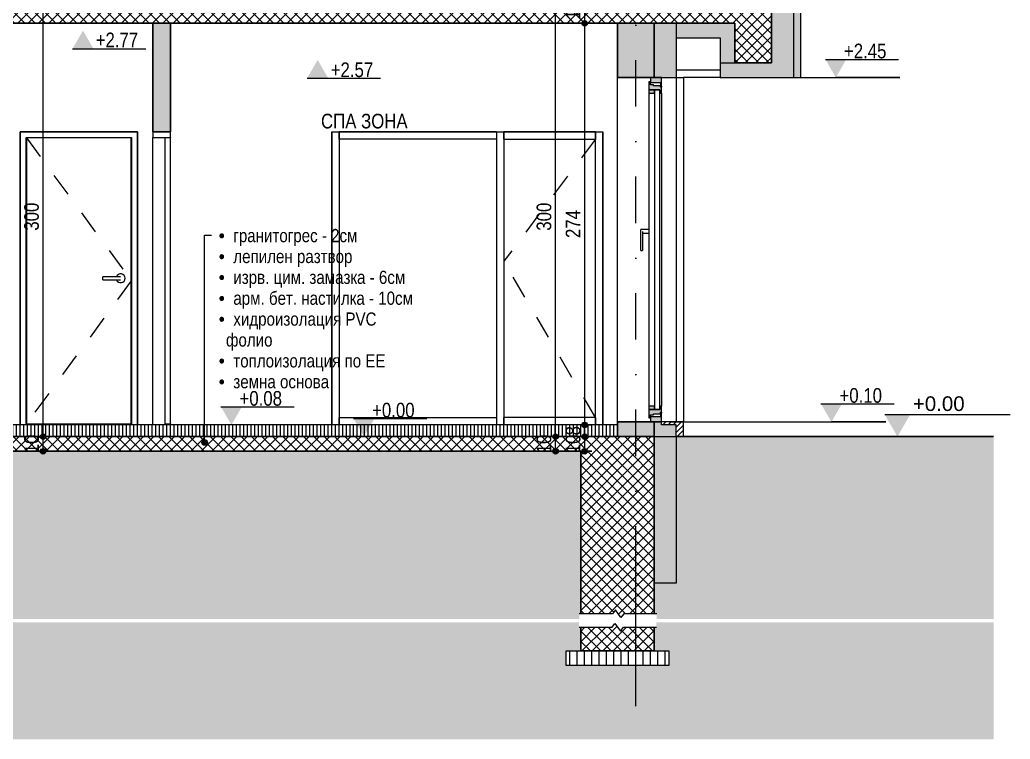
# Model space of a CAD drawing. Header units: centimetres. Extents: x -1864 to 19, y -206 to 807.
# Drawn here: x -657 to 19, y -206 to 284 of the extents above; entities that cross this region are included whole.
import ezdxf

# ---------------------------------------------------------------- set-up
doc = ezdxf.new("R2010")
doc.units = ezdxf.units.CM
doc.linetypes.add('Dash', pattern=[31.75, 15.875, -15.875])
doc.linetypes.add('Dash dot', pattern=[79.375, 31.75, -23.8125, 0, -23.8125])
for name, color, linetype, lineweight in [('A-ANNO-DIMS', 7, 'Continuous', 9), ('A-ANNO-DIMS-50', 7, 'Continuous', 9), ('A-ANNO-NOTE', 7, 'Continuous', 9), ('A-AREA-IDEN', 7, 'Continuous', 9), ('A-DETL-GENF', 7, 'Continuous', 9), ('A-DETL-MBND', 7, 'Continuous', 9), ('A-DOOR', 7, 'Continuous', 9), ('A-DOOR-FRAM', 7, 'Continuous', 15), ('A-FLOR-FNSH', 7, 'Continuous', 9), ('A-FLOR-LEVL', 7, 'Continuous', 9), ('A-FLOR-MCUT', 7, 'Continuous', 9), ('A-FLOR-PATT', 7, 'Continuous', 9), ('A-GLAZ', 7, 'Continuous', 5), ('A-GLAZ-CWMG', 7, 'Continuous', 9), ('A-WALL', 7, 'Continuous', 9), ('A-WALL-FNSH', 7, 'Continuous', 9), ('A-WALL-PATT', 7, 'Continuous', 9), ('G-ANNO-DIMS', 7, 'Continuous', 9), ('G-ANNO-TEXT', 7, 'Continuous', 9), ('S-BEAM', 7, 'Continuous', 9), ('S-GRID', 7, 'Continuous', 9)]:
    doc.layers.add(name, color=color, linetype=linetype, lineweight=lineweight)
doc.layers.add('A-DETL', color=7, linetype='Continuous', lineweight=9, true_color=0x008000)
doc.styles.add('Arial', font='arial.ttf', dxfattribs={"height": 10})
doc.styles.add('Arial Narrow', font='ARIALN.TTF', dxfattribs={"height": 10})
doc.styles.add('Arial Narrow_1', font='ARIALN.TTF', dxfattribs={"height": 10})
doc.styles.add('Arial Narrow_2', font='ARIALN.TTF', dxfattribs={"height": 9})
doc.dimstyles.new('TEC_DIM', dxfattribs={"dimscale": 30.48, "dimtxt": 10.23431, "dimasz": 0.492126, "dimexe": 0.393701, "dimexo": 0.246063, "dimgap": 0, "dimtad": 1, "dimdec": 0, "dimzin": 0, "dimdsep": 46, "dimtxsty": 'Arial Narrow', "dimblk1": 'DOTSMALL', "dimblk2": 'DOTSMALL', "dimsah": 1, "dimcen": 0.09, "dimazin": 0, "dimtfac": 1, "dimtdec": 4, "dimtix": 1, "dimtmove": 0, "dimatfit": 3, "dimfxl": 0, "dimtvp": 1, "dimtolj": 1, "dimtzin": 0, "dimarcsym": 0})
pattern_1 = [(45, (-1066.009, 333.896), (-1.767767, 1.767767), [])]
pattern_2 = [(45, (-1066.009, 333.896), (-3.535534, 3.535534), []), (135, (-1066.009, 333.896), (-3.535534, -3.535534), [])]
pattern_3 = [(0, (-1066.009, 333.896), (19.05, 19.05), [19.05, -19.05]), (0, (-1066.009, 341.04), (19.05, 19.05), [19.05, -19.05]), (0, (-1066.009, 348.184), (19.05, 19.05), [19.05, -19.05]), (90, (-1063.628, 350.565), (-19.05, 19.05), [19.05, -19.05]), (90, (-1056.484, 350.565), (-19.05, 19.05), [19.05, -19.05]), (90, (-1049.341, 350.565), (-19.05, 19.05), [19.05, -19.05])]

# ---------------------------------------------------------------- blocks, each defined once
blk = doc.blocks.new('SINGLE - OK - 100x237-2482067-4-4')
at = {"layer": 'A-GLAZ', "true_color": 0xc0c0c0}
h = blk.add_hatch(color=9, dxfattribs=at)
h.paths.add_polyline_path([(-226.64, 10), (-219.14, 10), (-219.14, 15.9), (-219.69, 15.9), (-219.69, 13.4), (-226.64, 13.4)])
h.paths.add_polyline_path([(-219.14, 239.1), (-219.14, 245), (-226.64, 245), (-226.64, 241.6), (-219.69, 241.6), (-219.69, 239.1)])
h = blk.add_hatch(color=9, dxfattribs=at)
h.paths.add_polyline_path([(-226.64, 12.9), (-226.64, 14.9), (-224.46, 14.9), (-224.46, 15.62), (-219.69, 15.62), (-219.69, 16.6), (-219.14, 16.6), (-219.14, 20.7), (-220.24, 20.7), (-220.24, 18.5), (-227.64, 18.5), (-227.64, 12.9)])
h.paths.add_polyline_path([(-220.24, 234.3), (-219.14, 234.3), (-219.14, 238.4), (-219.69, 238.4), (-219.69, 239.38), (-224.46, 239.38), (-224.46, 240.1), (-226.64, 240.1), (-226.64, 242.1), (-227.64, 242.1), (-227.64, 236.5), (-220.24, 236.5)])
h = blk.add_hatch(color=9, dxfattribs=at)
h.paths.add_polyline_path([(-227.64, 18.5), (-223.84, 18.5), (-223.84, 20.7), (-227.64, 20.7)])
h.paths.add_polyline_path([(-226.31, 234.3), (-223.84, 234.3), (-223.84, 236.5), (-227.64, 236.5), (-227.64, 234.3)])
at = {"layer": 'A-GLAZ'}
for p, q in [((-226.64, 245), (-226.64, 241.6)), ((-219.14, 245), (-226.64, 245)), ((-219.14, 239.1), (-219.14, 245)), ((-227.64, 242.1), (-227.64, 236.5)), ((-226.64, 242.1), (-227.64, 242.1)), ((-226.64, 240.1), (-226.64, 242.1)), ((-226.64, 241.6), (-219.69, 241.6)), ((-224.46, 240.1), (-226.64, 240.1)), ((-224.46, 239.38), (-224.46, 240.1)), ((-219.69, 239.38), (-224.46, 239.38)), ((-219.69, 241.6), (-219.69, 239.1)), ((-219.69, 238.4), (-219.69, 239.38)), ((-219.69, 239.1), (-219.14, 239.1)), ((-219.14, 238.4), (-219.69, 238.4)), ((-219.14, 239.1), (-219.14, 238.4)), ((-219.14, 234.3), (-219.14, 238.4)), ((-227.64, 236.5), (-220.24, 236.5)), ((-223.84, 236.5), (-227.64, 236.5)), ((-227.64, 236.5), (-227.64, 234.3)), ((-227.64, 234.3), (-223.84, 234.3)), ((-227.64, 234.3), (-227.64, 20.7)), ((-220.24, 236.5), (-223.84, 236.5)), ((-223.84, 236.5), (-223.84, 18.5)), ((-223.84, 234.3), (-223.84, 236.5)), ((-220.24, 236.5), (-220.24, 234.3)), ((-220.24, 18.5), (-220.24, 236.5)), ((-220.24, 234.3), (-219.14, 234.3)), ((-219.14, 234.3), (-219.14, 20.7)), ((-231.99, 141.2), (-233.24, 141.2)), ((-233.24, 140), (-233.24, 141.2)), ((-233.24, 127.83), (-233.24, 140)), ((-227.64, 141.2), (-231.99, 141.2)), ((-231.99, 140), (-231.99, 127.83)), ((-231.99, 138.8), (-227.64, 138.8)), ((-233.24, 127.04), (-231.99, 127.04)), ((-223.84, 20.7), (-227.64, 20.7)), ((-227.64, 20.7), (-227.64, 18.5)), ((-223.84, 18.5), (-223.84, 20.7)), ((-219.14, 20.7), (-220.24, 20.7)), ((-220.24, 20.7), (-220.24, 18.5)), ((-219.14, 16.6), (-219.14, 20.7)), ((-227.64, 18.5), (-227.64, 12.9)), ((-220.24, 18.5), (-227.64, 18.5)), ((-227.64, 18.5), (-223.84, 18.5)), ((-226.64, 12.9), (-226.64, 14.9)), ((-226.64, 14.9), (-224.46, 14.9)), ((-224.46, 14.9), (-224.46, 15.62)), ((-224.46, 15.62), (-219.69, 15.62)), ((-223.84, 18.5), (-220.24, 18.5)), ((-219.69, 15.62), (-219.69, 16.6)), ((-219.69, 16.6), (-219.14, 16.6)), ((-219.14, 15.9), (-219.69, 15.9)), ((-219.69, 15.9), (-219.69, 13.4)), ((-219.14, 16.6), (-219.14, 15.9)), ((-219.14, 10), (-219.14, 15.9)), ((-227.64, 12.9), (-226.64, 12.9)), ((-226.64, 13.4), (-226.64, 10)), ((-219.69, 13.4), (-226.64, 13.4)), ((-226.64, 10), (-219.14, 10))]:
    blk.add_line(p, q, dxfattribs=at)
at = {"layer": 'A-GLAZ', "flags": 128}
for points in [[(-233.24, 127.04), (-233.24, 127.06), (-233.24, 127.1), (-233.24, 127.18), (-233.24, 127.27), (-233.24, 127.39), (-233.24, 127.53), (-233.24, 127.68), (-233.24, 127.83)], [(-231.99, 127.83), (-231.99, 127.68), (-231.99, 127.53), (-231.99, 127.39), (-231.99, 127.27), (-231.99, 127.18), (-231.99, 127.1), (-231.99, 127.06), (-231.99, 127.04)]]:
    blk.add_lwpolyline(points, dxfattribs=at)
blk = doc.blocks.new('TEC-GLASSDOOR - TEC-GLASSDOOR-2434467-4-4')
at = {"layer": 'A-DOOR', "linetype": 'Dash'}
for p in [(-264.14, 203), (-264.14, 13)]:
    blk.add_line(p, (-326.64, 119.68), dxfattribs=at)
at = {"layer": 'A-DOOR', "lineweight": 15}
for p, q in [((-326.64, 203), (-264.14, 203)), ((-326.64, 203), (-326.64, 13)), ((-264.14, 13), (-264.14, 203)), ((-264.14, 13), (-326.64, 13))]:
    blk.add_line(p, q, dxfattribs=at)
blk = doc.blocks.new('Rectangular Mullion - TEC_DOGRAMA_TERASI_EX-2343523-4-4')
at = {"layer": 'A-GLAZ-CWMG'}
for p, q in [((-439.14, 203), (-439.14, 208)), ((-331.64, 208), (-439.14, 208)), ((-331.64, 203), (-439.14, 203)), ((-331.64, 208), (-331.64, 203))]:
    blk.add_line(p, q, dxfattribs=at)
blk = doc.blocks.new('Rectangular Mullion - TEC_DOGRAMA_TERASI_EX-2343547-4-4')
at = {"layer": 'A-GLAZ-CWMG'}
for p, q in [((-326.64, 8), (-326.64, 13)), ((-264.14, 13), (-264.14, 8))]:
    blk.add_line(p, q, dxfattribs=at)
blk = doc.blocks.new('Rectangular Mullion - TEC_DOGRAMA_TERASI_EX-2313598-4-4')
at = {"layer": 'A-GLAZ-CWMG'}
for p, q in [((-444.14, 208), (-439.14, 208)), ((-444.14, 208), (-444.14, 8)), ((-439.14, 208), (-439.14, 8))]:
    blk.add_line(p, q, dxfattribs=at)
blk = doc.blocks.new('Rectangular Mullion - TEC_DOGRAMA_TERASI_EX-2313599-4-4')
at = {"layer": 'A-GLAZ-CWMG'}
for p, q in [((-264.14, 208), (-259.14, 208)), ((-264.14, 203), (-264.14, 208)), ((-259.14, 8), (-259.14, 208)), ((-264.14, 8), (-264.14, 13))]:
    blk.add_line(p, q, dxfattribs=at)
blk = doc.blocks.new('Rectangular Mullion - TEC_DOGRAMA_TERASI_EX-2343548-4-4')
at = {"layer": 'A-GLAZ-CWMG'}
for p, q in [((-326.64, 203), (-326.64, 208)), ((-264.14, 208), (-326.64, 208)), ((-264.14, 208), (-264.14, 203))]:
    blk.add_line(p, q, dxfattribs=at)
blk = doc.blocks.new('Rectangular Mullion - TEC_DOGRAMA_TERASI_EX-2343524-4-4')
at = {"layer": 'A-GLAZ-CWMG'}
for p, q in [((-439.14, 8), (-439.14, 13)), ((-439.14, 13), (-331.64, 13)), ((-331.64, 13), (-331.64, 8))]:
    blk.add_line(p, q, dxfattribs=at)
blk = doc.blocks.new('Rectangular Mullion - TEC_DOGRAMA_TERASI_INT-2313596-4-4')
at = {"layer": 'A-GLAZ-CWMG'}
for p, q in [((-331.64, 208), (-326.64, 208)), ((-331.64, 208), (-331.64, 8)), ((-326.64, 208), (-326.64, 203)), ((-326.64, 13), (-326.64, 8))]:
    blk.add_line(p, q, dxfattribs=at)
blk = doc.blocks.new('TEC_DOOR-INT - 80x200-V19-4-4')
at = {"layer": 'A-DOOR', "linetype": 'Dash'}
for p, q in [((-652.44, 203.8), (-580.84, 106.3)), ((-580.84, 106.3), (-652.44, 8.8))]:
    blk.add_line(p, q, dxfattribs=at)
at = {"layer": 'A-DOOR', "lineweight": 15}
for p, q in [((-580.84, 203.8), (-652.44, 203.8)), ((-652.44, 203.8), (-652.44, 8.8)), ((-580.84, 8.8), (-580.84, 203.8)), ((-652.44, 8.8), (-580.84, 8.8))]:
    blk.add_line(p, q, dxfattribs=at)
at = {"layer": 'A-DOOR'}
for p, q in [((-589.84, 109), (-600.34, 109)), ((-600.34, 108), (-600.34, 109)), ((-600.34, 107), (-600.34, 108)), ((-600.34, 107), (-589.84, 107))]:
    blk.add_line(p, q, dxfattribs=at)
at = {"layer": 'A-DOOR', "flags": 128}
for points in [[(-588.34, 109), (-588.34, 109), (-588.35, 109), (-588.35, 109), (-588.36, 109), (-588.37, 109), (-588.39, 109), (-588.4, 109), (-588.42, 109), (-588.44, 109), (-588.46, 109), (-588.49, 109), (-588.51, 109), (-588.54, 109), (-588.57, 109), (-588.61, 109), (-588.64, 109), (-588.68, 109), (-588.72, 109), (-588.76, 109), (-588.8, 109), (-588.84, 109), (-588.89, 109), (-588.93, 109), (-588.98, 109), (-589.03, 109), (-589.08, 109), (-589.14, 109), (-589.19, 109), (-589.24, 109), (-589.3, 109), (-589.36, 109), (-589.41, 109), (-589.47, 109), (-589.53, 109), (-589.59, 109), (-589.65, 109), (-589.71, 109), (-589.77, 109), (-589.83, 109), (-589.84, 109)], [(-589.84, 107), (-589.78, 107), (-589.72, 107), (-589.66, 107), (-589.6, 107), (-589.55, 107), (-589.49, 107), (-589.43, 107), (-589.37, 107), (-589.32, 107), (-589.26, 107), (-589.2, 107), (-589.15, 107), (-589.1, 107), (-589.05, 107), (-589, 107), (-588.95, 107), (-588.9, 107), (-588.85, 107), (-588.81, 107), (-588.77, 107), (-588.73, 107), (-588.69, 107), (-588.65, 107), (-588.61, 107), (-588.58, 107), (-588.55, 107), (-588.52, 107), (-588.49, 107), (-588.47, 107), (-588.45, 107), (-588.42, 107), (-588.41, 107), (-588.39, 107), (-588.38, 107), (-588.37, 107), (-588.36, 107), (-588.35, 107), (-588.35, 107), (-588.34, 107)]]:
    blk.add_lwpolyline(points, dxfattribs=at)
at = {"layer": 'A-DOOR'}
for start, end in [(360, 160.36566), (199.56325, 360)]:
    blk.add_arc((-588.09, 108), 3, start, end, dxfattribs=at)
at = {"layer": 'A-DOOR-FRAM'}
for p, q in [((-576.64, 208), (-656.64, 208)), ((-656.64, 208), (-656.64, 8)), ((-652.64, 204), (-580.64, 204)), ((-652.64, 8), (-652.64, 204)), ((-580.64, 204), (-580.64, 8)), ((-576.64, 8), (-576.64, 208))]:
    blk.add_line(p, q, dxfattribs=at)
blk = doc.blocks.new('TEC_DOOR-INT - 90x200-2358335-4-4')
at = {"layer": 'A-DOOR', "lineweight": 15}
for p, q in [((-557.94, 203.8), (-557.94, 8.8)), ((-554.14, 203.8), (-557.94, 203.8)), ((-554.14, 8.8), (-554.14, 203.8)), ((-557.94, 8.8), (-554.14, 8.8))]:
    blk.add_line(p, q, dxfattribs=at)
at = {"layer": 'A-DOOR-FRAM'}
for p, q in [((-566.14, 208), (-566.14, 204)), ((-554.14, 208), (-566.14, 208)), ((-566.14, 204), (-554.14, 204)), ((-566.14, 8), (-566.14, 204)), ((-554.14, 204), (-554.14, 208)), ((-554.14, 204), (-554.14, 203.8)), ((-554.14, 8.8), (-554.14, 8))]:
    blk.add_line(p, q, dxfattribs=at)
blk = doc.blocks.new('Rectangular Mullion - TEC_LAMEL-2379041-4-4')
at = {"layer": 'A-GLAZ-CWMG', "color": 253, "true_color": 0xaaaaaa}
for p, q in [((-209.14, 245), (-204.14, 245)), ((-209.14, 245), (-209.14, 10)), ((-204.14, 245), (-204.14, 10))]:
    blk.add_line(p, q, dxfattribs=at)
blk = doc.blocks.new('TEC-BREAKLINE - M_Break Line-2501834-4-4')
at = {"layer": 'A-DETL-GENF'}
for p, q in [((-1677.49, -120.82), (-1700.27, -120.82)), ((-1675.59, -118.28), (-1677.49, -120.82)), ((-1671.78, -123.36), (-1675.59, -118.28)), ((-1669.87, -120.82), (-1671.78, -123.36)), ((-1647.4, -120.82), (-1669.87, -120.82))]:
    blk.add_line(p, q, dxfattribs=at)
blk = doc.blocks.new('TEC-BREAKLINE - M_Break Line-2501920-4-4')
at = {"layer": 'A-DETL-GENF'}
for p, q in [((-1677.74, -130.09), (-1675.84, -127.55)), ((-1675.84, -127.55), (-1672.03, -132.63)), ((-1700.34, -130.09), (-1677.74, -130.09)), ((-1672.03, -132.63), (-1670.12, -130.09)), ((-1670.12, -130.09), (-1647.61, -130.09))]:
    blk.add_line(p, q, dxfattribs=at)
blk = doc.blocks.new('Level - w_ name-271244-4-4')
at = {"layer": 'A-FLOR-LEVL'}
blk.add_hatch(color=256, dxfattribs=at).paths.add_polyline_path([(-66.78, 15), (-49.46, 15), (-58.12, 0)])
blk.add_line((-66.78, 15), (18.8, 15), dxfattribs=at)
blk = doc.blocks.new('Spot Elevations - ELEVATION_PROJECT-150941-4-4')
at = {"layer": 'A-ANNO-NOTE'}
blk.add_hatch(color=256, dxfattribs=at).paths.add_polyline_path([(-1311.2, 698.09), (-1296.89, 698.09), (-1304.04, 685.69)])
blk.add_line((-1311.2, 698.09), (-1261.2, 698.09), dxfattribs=at)
blk = doc.blocks.new('Spot Elevations - ELEVATION_PROJECT-V22-4-4')
at = {"layer": 'A-ANNO-NOTE'}
blk.add_hatch(color=256, dxfattribs=at).paths.add_polyline_path([(-460.85, 244.61), (-446.54, 244.61), (-453.7, 257)])
blk.add_line((-460.85, 244.61), (-410.85, 244.61), dxfattribs=at)
blk = doc.blocks.new('DIMBLOCK62-4-4')
at = {"layer": 'A-ANNO-DIMS-50', "transparency": 16777216}
h = blk.add_hatch(color=256, dxfattribs=at)
edge = h.paths.add_edge_path()
edge.add_arc((-641.02, 0), 1.87, 0, 360)
h = blk.add_hatch(color=256, dxfattribs=at)
edge = h.paths.add_edge_path()
edge.add_arc((-641.02, -10), 1.87, 0, 360)
for p, q in [((-636.17, 0), (-653.02, 0)), ((-641.02, -10), (-641.02, 0)), ((-641.02, 0), (-636.17, 0)), ((-636.17, -10), (-653.02, -10)), ((-641.02, -10), (-636.17, -10))]:
    blk.add_line(p, q, dxfattribs=at)
for centre in [(-641.02, 0), (-641.02, -10)]:
    blk.add_circle(centre, 1.87, dxfattribs=at)
at = {"layer": 'A-ANNO-DIMS-50', "color": 0, "transparency": 16777216, "insert": (-653.94, -11.34), "char_height": 10, "width": 15.2053, "attachment_point": 1, "rotation": 90, "line_spacing_factor": 0.974696, "style": 'Arial Narrow'}
blk.add_mtext('10', dxfattribs=at)
blk = doc.blocks.new('_DotSmall')
at = {"color": 0, "linetype": 'ByBlock', "const_width": 0.5}
blk.add_lwpolyline([(-0.0625, 0, 1), (0.0625, 0, 1)], format="xyb", close=True, dxfattribs=at)
blk = doc.blocks.new('DIMBLOCK63-4-4')
at = {"layer": 'A-ANNO-DIMS-50', "transparency": 16777216}
h = blk.add_hatch(color=256, dxfattribs=at)
edge = h.paths.add_edge_path()
edge.add_arc((-641.02, 300), 1.88, 0, 360)
h = blk.add_hatch(color=256, dxfattribs=at)
edge = h.paths.add_edge_path()
edge.add_arc((-641.02, 0), 1.87, 0, 360)
for p, q in [((-636.17, 300), (-653.02, 300)), ((-641.02, 0), (-641.02, 300)), ((-641.02, 300), (-636.17, 300)), ((-636.17, 0), (-653.02, 0)), ((-641.02, 0), (-636.17, 0))]:
    blk.add_line(p, q, dxfattribs=at)
for centre, radius in [((-641.02, 300), 1.88), ((-641.02, 0), 1.87)]:
    blk.add_circle(centre, radius, dxfattribs=at)
at = {"layer": 'A-ANNO-DIMS-50', "color": 0, "transparency": 16777216, "insert": (-653.94, 140.5), "char_height": 10, "width": 22.8079, "attachment_point": 1, "rotation": 90, "line_spacing_factor": 0.974696, "style": 'Arial Narrow'}
blk.add_mtext('300', dxfattribs=at)
blk = doc.blocks.new('DIMBLOCK65-4-4')
at = {"layer": 'A-ANNO-DIMS-50', "transparency": 16777216}
h = blk.add_hatch(color=256, dxfattribs=at)
edge = h.paths.add_edge_path()
edge.add_arc((-271.52, 0), 1.87, 0, 360)
h = blk.add_hatch(color=256, dxfattribs=at)
edge = h.paths.add_edge_path()
edge.add_arc((-271.52, -10), 1.87, 0, 360)
for p, q in [((-266.67, 0), (-283.52, 0)), ((-271.52, -10), (-271.52, 0)), ((-271.52, 0), (-266.67, 0)), ((-266.67, -10), (-283.52, -10)), ((-271.52, -10), (-266.67, -10))]:
    blk.add_line(p, q, dxfattribs=at)
for centre in [(-271.52, 0), (-271.52, -10)]:
    blk.add_circle(centre, 1.87, dxfattribs=at)
at = {"layer": 'A-ANNO-DIMS-50', "color": 0, "transparency": 16777216, "insert": (-284.45, -11.34), "char_height": 10, "width": 15.2053, "attachment_point": 1, "rotation": 90, "line_spacing_factor": 0.974696, "style": 'Arial Narrow'}
blk.add_mtext('10', dxfattribs=at)
blk = doc.blocks.new('DIMBLOCK66-4-4')
at = {"layer": 'A-ANNO-DIMS-50', "transparency": 16777216}
h = blk.add_hatch(color=256, dxfattribs=at)
edge = h.paths.add_edge_path()
edge.add_arc((-271.52, 8), 1.87, 0, 360)
h = blk.add_hatch(color=256, dxfattribs=at)
edge = h.paths.add_edge_path()
edge.add_arc((-271.52, 0), 1.87, 0, 360)
for p, q in [((-266.67, 8), (-283.52, 8)), ((-271.52, 0), (-271.52, 8)), ((-271.52, 8), (-266.67, 8)), ((-266.67, 0), (-283.52, 0)), ((-271.52, 0), (-266.67, 0))]:
    blk.add_line(p, q, dxfattribs=at)
for centre in [(-271.52, 8), (-271.52, 0)]:
    blk.add_circle(centre, 1.87, dxfattribs=at)
at = {"layer": 'A-ANNO-DIMS-50', "color": 0, "transparency": 16777216, "insert": (-284.45, 0.83), "char_height": 10, "width": 7.6026, "attachment_point": 1, "rotation": 90, "line_spacing_factor": 0.974696, "style": 'Arial Narrow'}
blk.add_mtext('\\fArial Narrow|b0|i0|c204|p34|;8', dxfattribs=at)
blk = doc.blocks.new('DIMBLOCK67-4-4')
at = {"layer": 'A-ANNO-DIMS-50', "transparency": 16777216}
h = blk.add_hatch(color=256, dxfattribs=at)
edge = h.paths.add_edge_path()
edge.add_arc((-271.52, 282), 1.88, 0, 360)
h = blk.add_hatch(color=256, dxfattribs=at)
edge = h.paths.add_edge_path()
edge.add_arc((-271.52, 8), 1.87, 0, 360)
for p, q in [((-266.67, 282), (-283.52, 282)), ((-271.52, 8), (-271.52, 282)), ((-271.52, 282), (-266.67, 282)), ((-266.67, 8), (-283.52, 8)), ((-271.52, 8), (-266.67, 8))]:
    blk.add_line(p, q, dxfattribs=at)
for centre, radius in [((-271.52, 282), 1.88), ((-271.52, 8), 1.87)]:
    blk.add_circle(centre, radius, dxfattribs=at)
at = {"layer": 'A-ANNO-DIMS-50', "color": 0, "transparency": 16777216, "insert": (-284.45, 135.5), "char_height": 10, "width": 22.8079, "attachment_point": 1, "rotation": 90, "line_spacing_factor": 0.974696, "style": 'Arial Narrow'}
blk.add_mtext('274', dxfattribs=at)
blk = doc.blocks.new('DIMBLOCK68-4-4')
at = {"layer": 'A-ANNO-DIMS-50', "transparency": 16777216}
h = blk.add_hatch(color=256, dxfattribs=at)
edge = h.paths.add_edge_path()
edge.add_arc((-271.52, 300), 1.88, 0, 360)
h = blk.add_hatch(color=256, dxfattribs=at)
edge = h.paths.add_edge_path()
edge.add_arc((-271.52, 282), 1.88, 0, 360)
for p, q in [((-266.67, 300), (-283.52, 300)), ((-271.52, 282), (-271.52, 300)), ((-271.52, 300), (-266.67, 300)), ((-266.67, 282), (-283.52, 282)), ((-271.52, 282), (-266.67, 282))]:
    blk.add_line(p, q, dxfattribs=at)
for centre in [(-271.52, 300), (-271.52, 282)]:
    blk.add_circle(centre, 1.88, dxfattribs=at)
at = {"layer": 'A-ANNO-DIMS-50', "color": 0, "transparency": 16777216, "insert": (-284.45, 284.66), "char_height": 10, "width": 15.2053, "attachment_point": 1, "rotation": 90, "line_spacing_factor": 0.974696, "style": 'Arial Narrow'}
blk.add_mtext('18', dxfattribs=at)
blk = doc.blocks.new('DIMBLOCK70-4-4')
at = {"layer": 'A-ANNO-DIMS-50', "transparency": 16777216}
h = blk.add_hatch(color=256, dxfattribs=at)
edge = h.paths.add_edge_path()
edge.add_arc((-291.38, 0), 1.87, 0, 360)
h = blk.add_hatch(color=256, dxfattribs=at)
edge = h.paths.add_edge_path()
edge.add_arc((-291.38, -10), 1.87, 0, 360)
for p, q in [((-286.53, 0), (-303.38, 0)), ((-291.38, -10), (-291.38, 0)), ((-291.38, 0), (-286.53, 0)), ((-286.53, -10), (-303.38, -10)), ((-291.38, -10), (-286.53, -10))]:
    blk.add_line(p, q, dxfattribs=at)
for centre in [(-291.38, 0), (-291.38, -10)]:
    blk.add_circle(centre, 1.87, dxfattribs=at)
at = {"layer": 'A-ANNO-DIMS-50', "color": 0, "transparency": 16777216, "insert": (-304.31, -11.34), "char_height": 10, "width": 15.2053, "attachment_point": 1, "rotation": 90, "line_spacing_factor": 0.974696, "style": 'Arial Narrow'}
blk.add_mtext('10', dxfattribs=at)
blk = doc.blocks.new('DIMBLOCK71-4-4')
at = {"layer": 'A-ANNO-DIMS-50', "transparency": 16777216}
h = blk.add_hatch(color=256, dxfattribs=at)
edge = h.paths.add_edge_path()
edge.add_arc((-291.38, 300), 1.88, 0, 360)
h = blk.add_hatch(color=256, dxfattribs=at)
edge = h.paths.add_edge_path()
edge.add_arc((-291.38, 0), 1.87, 0, 360)
for p, q in [((-286.53, 300), (-303.38, 300)), ((-291.38, 0), (-291.38, 300)), ((-291.38, 300), (-286.53, 300)), ((-286.53, 0), (-303.38, 0)), ((-291.38, 0), (-286.53, 0))]:
    blk.add_line(p, q, dxfattribs=at)
for centre, radius in [((-291.38, 300), 1.88), ((-291.38, 0), 1.87)]:
    blk.add_circle(centre, radius, dxfattribs=at)
at = {"layer": 'A-ANNO-DIMS-50', "color": 0, "transparency": 16777216, "insert": (-304.31, 140.5), "char_height": 10, "width": 22.8079, "attachment_point": 1, "rotation": 90, "line_spacing_factor": 0.974696, "style": 'Arial Narrow'}
blk.add_mtext('300', dxfattribs=at)

msp = doc.modelspace()

# ---------------------------------------------------------------- hatches: boundary and pattern name
at = {"layer": 'A-DETL-GENF', "true_color": 0xffff80}
msp.add_hatch(color=51, dxfattribs=at).paths.add_polyline_path([(-169.14, 255), (-169.14, 282), (-209.14, 282), (-209.14, 272), (-179.14, 272), (-179.14, 255)])
at = {"layer": 'A-DETL-GENF'}
h = msp.add_hatch(dxfattribs=at)
h.set_pattern_fill('FP2_18', color=256, style=0, pattern_type=2)
h.set_pattern_definition(pattern_3)
h.paths.add_polyline_path([(-811.02, -124.37), (-735.27, -124.37), (-735.27, -120.82), (-734.14, -120.82), (-734.14, -10), (-919.14, -10), (-919.14, -120.82), (-917.4, -120.82), (-917.4, -124.37), (-912.42, -124.37)])
h.paths.add_polyline_path([(-1198.4, -124.37), (-970.27, -124.37), (-970.27, -120.82), (-969.14, -120.82), (-969.14, -10), (-1649.14, -10), (-1649.14, -120.82), (-1647.4, -120.82), (-1647.4, -124.37), (-1278.79, -124.37)])
h.paths.add_polyline_path([(-1863.5, -124.37), (-1700.27, -124.37), (-1700.27, -120.82), (-1699.14, -120.82), (-1699.14, -100), (-1714.14, -100), (-1714.14, -9.67), (-1863.5, -9.67), (-1863.5, -57)])
h.paths.add_polyline_path([(7.58, -124.37), (7.58, 0), (-209.14, 0), (-209.14, -100), (-224.14, -100), (-224.14, -120.82), (-222.4, -120.82), (-222.4, -124.37), (-109.37, -124.37)])
h.paths.add_polyline_path([(-280.87, -124.37), (-275.27, -124.37), (-275.27, -120.82), (-274.14, -120.82), (-274.14, -10), (-684.14, -10), (-684.14, -120.82), (-682.4, -120.82), (-682.4, -124.37), (-343.25, -124.37)])
h = msp.add_hatch(dxfattribs=at)
h.set_pattern_fill('FP2_18', color=256, style=0, pattern_type=2)
h.set_pattern_definition(pattern_3)
h.paths.add_polyline_path([(7.58, -206.44), (7.58, -126.81), (-222.61, -126.81), (-222.61, -130.09), (-224.14, -130.09), (-224.14, -146.27), (-214.14, -146.27), (-214.14, -156.27), (-284.14, -156.27), (-284.14, -146.27), (-274.14, -146.27), (-274.14, -130.09), (-275.34, -130.09), (-275.34, -126.81), (-682.61, -126.81), (-682.61, -130.09), (-684.14, -130.09), (-684.14, -146.27), (-674.14, -146.27), (-674.14, -156.27), (-744.14, -156.27), (-744.14, -146.27), (-734.14, -146.27), (-734.14, -130.09), (-735.34, -130.09), (-735.34, -126.81), (-917.61, -126.81), (-917.61, -130.09), (-919.14, -130.09), (-919.14, -146.27), (-909.14, -146.27), (-909.14, -156.27), (-979.14, -156.27), (-979.14, -146.27), (-969.14, -146.27), (-969.14, -130.09), (-970.34, -130.09), (-970.34, -126.81), (-1647.61, -126.81), (-1647.61, -130.09), (-1649.14, -130.09), (-1649.14, -146.27), (-1639.14, -146.27), (-1639.14, -156.27), (-1709.14, -156.27), (-1709.14, -146.27), (-1699.14, -146.27), (-1699.14, -130.09), (-1700.34, -130.09), (-1700.34, -126.81), (-1863.5, -126.81), (-1863.5, -206.44), (1.63, -206.44)])
at = {"layer": 'A-FLOR-PATT'}
h = msp.add_hatch(dxfattribs=at)
h.set_pattern_fill('FP2_17', color=256, style=0, pattern_type=2)
h.set_pattern_definition(pattern_2)
h.paths.add_polyline_path([(-167.84, 282), (-144.14, 282), (-144.14, 300), (-1574.14, 300), (-1574.14, 282), (-169.14, 282)])
at = {"layer": 'A-FLOR-PATT', "true_color": 0xffff80}
msp.add_hatch(color=51, dxfattribs=at).paths.add_polyline_path([(-167.84, 245), (-144.14, 245), (-144.14, 255), (-179.14, 255), (-179.14, 245), (-169.14, 245)])
at = {"layer": 'A-FLOR-PATT', "true_color": 0x787878}
h = msp.add_hatch(dxfattribs=at)
h.set_pattern_fill('FP2_14', color=8, style=0, pattern_type=2)
h.set_pattern_definition([(270, (-1004.143, 8), (2.5, 2e-16), [])])
h.paths.add_polyline_path([(-1699.14, 0), (-249.14, 0), (-249.14, 8), (-1699.14, 8)])
at = {"layer": 'A-FLOR-PATT'}
h = msp.add_hatch(dxfattribs=at)
h.set_pattern_fill('FP2_17', color=256, style=0, pattern_type=2)
h.set_pattern_definition(pattern_2)
h.paths.add_polyline_path([(-927.96, -10), (-224.14, -10), (-224.14, 0), (-1699.14, 0), (-1699.14, -10), (-969.14, -10)])
at = {"layer": 'A-FLOR-PATT', "true_color": 0x787878}
h = msp.add_hatch(dxfattribs=at)
h.set_pattern_fill('FP2_19', color=8, style=0, pattern_type=2)
h.set_pattern_definition([(270, (-1006.643, -180), (5, 3e-16), [])])
h.paths.add_polyline_path([(-214.14, -156.27), (-214.14, -146.27), (-284.14, -146.27), (-284.14, -156.27), (-214.77, -156.27)])
h.paths.add_polyline_path([(-1639.14, -156.27), (-1639.14, -146.27), (-1709.14, -146.27), (-1709.14, -156.27)])
h.paths.add_polyline_path([(-979.14, -156.27), (-909.14, -156.27), (-909.14, -146.27), (-979.14, -146.27), (-979.14, -150.59)])
h.paths.add_polyline_path([(-744.14, -156.27), (-674.14, -156.27), (-674.14, -146.27), (-744.14, -146.27), (-744.14, -148.73)])
at = {"layer": 'A-WALL-PATT', "true_color": 0xc0c0c0}
msp.add_hatch(color=9, dxfattribs=at).paths.add_polyline_path([(-129.14, 245), (-124.14, 245), (-124.14, 562.8), (-129.14, 564.19), (-129.14, 342.7)])
at = {"layer": 'A-WALL-PATT', "true_color": 0xffff80}
for points in [[(-129.14, 245), (-129.14, 300), (-144.14, 300), (-144.14, 245)], [(-214.14, -100), (-209.14, -100), (-209.14, 0), (-224.14, 0), (-224.14, -100)]]:
    msp.add_hatch(color=51, dxfattribs=at).paths.add_polyline_path(points)
at = {"layer": 'A-WALL-PATT', "true_color": 0x808080}
msp.add_hatch(color=8, dxfattribs=at).paths.add_polyline_path([(-566.14, 208), (-554.14, 208), (-554.14, 282), (-566.14, 282), (-566.14, 225.93)])
h = msp.add_hatch(color=8, dxfattribs=at)
h.paths.add_polyline_path([(-226.31, 0), (-224.14, 0), (-224.14, 10), (-249.14, 10), (-249.14, 0)])
h.paths.add_polyline_path([(-224.14, 245), (-224.14, 282), (-249.14, 282), (-249.14, 245), (-226.31, 245)])
at = {"layer": 'A-WALL-PATT', "lineweight": 5, "true_color": 0xffff80}
h = msp.add_hatch(color=51, dxfattribs=at)
h.paths.add_polyline_path([(-209.14, 0), (-209.14, 8), (-219.14, 8), (-219.14, 10), (-224.14, 10), (-224.14, 0), (-211.69, 0)])
h.paths.add_polyline_path([(-209.14, 245), (-209.14, 282), (-224.14, 282), (-224.14, 245), (-211.69, 245)])
at = {"layer": 'A-WALL-PATT', "true_color": 0x787878}
h = msp.add_hatch(dxfattribs=at)
h.set_pattern_fill('FP2_16', color=8, style=0, pattern_type=2)
h.set_pattern_definition(pattern_1)
h.paths.add_polyline_path([(-209.14, 8), (-204.14, 8), (-204.14, 10), (-219.14, 10), (-219.14, 8), (-211.69, 8)])
h = msp.add_hatch(dxfattribs=at)
h.set_pattern_fill('FP2_16', color=8, style=0, pattern_type=2)
h.set_pattern_definition(pattern_1)
h.paths.add_polyline_path([(-204.14, 0), (-204.14, 8), (-209.14, 8), (-209.14, 0)])
at = {"layer": 'A-WALL-PATT'}
h = msp.add_hatch(dxfattribs=at)
h.set_pattern_fill('FP2_17', color=256, style=0, pattern_type=2)
h.set_pattern_definition(pattern_2)
h.paths.add_polyline_path([(-246.78, -123.36), (-244.87, -120.82), (-224.14, -120.82), (-224.14, -10), (-274.14, -10), (-274.14, -120.82), (-252.49, -120.82), (-250.59, -118.28), (-248.68, -120.82)])
h = msp.add_hatch(dxfattribs=at)
h.set_pattern_fill('FP2_17', color=256, style=0, pattern_type=2)
h.set_pattern_definition(pattern_2)
h.paths.add_polyline_path([(-224.14, -146.27), (-224.14, -130.09), (-245.12, -130.09), (-247.03, -132.63), (-250.84, -127.55), (-252.74, -130.09), (-274.14, -130.09), (-274.14, -146.27), (-245.12, -146.27)])
at = {"layer": 'G-ANNO-TEXT'}
h = msp.add_hatch(color=256, dxfattribs=at)
edge = h.paths.add_edge_path()
edge.add_arc((-530.83, -4.03), 1.88, 0, 360)
at = {"layer": 'S-BEAM'}
h = msp.add_hatch(dxfattribs=at)
h.set_pattern_fill('FP2_17', color=256, style=0, pattern_type=2)
h.set_pattern_definition(pattern_2)
h.paths.add_polyline_path([(-144.14, 255), (-144.14, 282), (-169.14, 282), (-169.14, 255), (-167.84, 255)])

# ---------------------------------------------------------------- linework, layer by layer
at = {"layer": 'A-DETL', "color": 7, "lineweight": 30}
for p, q in [((-566.14, 282), (-554.14, 282)), ((-249.14, 282), (-224.14, 282)), ((-169.14, 282), (-209.14, 282)), ((-169.14, 255), (-169.14, 282)), ((-144.14, 255), (-144.14, 282)), ((-224.14, 8), (-224.14, -100)), ((-224.14, 0), (-249.14, 0)), ((7.5, 0), (-209.14, 0)), ((-274.14, -10), (-684.14, -10)), ((-274.14, -120.82), (-274.14, -10)), ((-224.14, -100), (-224.14, -120.82)), ((-274.14, -146.27), (-274.14, -130.09)), ((-224.14, -130.09), (-224.14, -146.27)), ((-274.14, -146.27), (-224.14, -146.27))]:
    msp.add_line(p, q, dxfattribs=at)
at = {"layer": 'A-DETL-MBND'}
for p, q in [((-209.14, 282), (-209.14, 272)), ((-209.14, 272), (-179.14, 272)), ((-179.14, 272), (-179.14, 255)), ((-179.14, 255), (-169.14, 255)), ((-209.14, 0), (-209.14, -100)), ((-209.14, -100), (-224.14, -100)), ((-284.14, -156.27), (-284.14, -146.27)), ((-284.14, -146.27), (-274.14, -146.27)), ((-224.14, -146.27), (-214.14, -146.27)), ((-214.14, -146.27), (-214.14, -156.27)), ((-214.14, -156.27), (-284.14, -156.27))]:
    msp.add_line(p, q, dxfattribs=at)
at = {"layer": 'A-FLOR-FNSH', "lineweight": 30}
for p, q in [((-144.14, 282), (-144.14, 300)), ((-1339.14, 282), (-566.14, 282)), ((-554.14, 282), (-249.14, 282)), ((-249.14, 0), (-249.14, 8)), ((-1699.14, 0), (-249.14, 0))]:
    msp.add_line(p, q, dxfattribs=at)
at = {"layer": 'A-FLOR-FNSH'}
for p, q in [((-179.14, 255), (-179.14, 245)), ((-144.14, 255), (-169.14, 255)), ((-179.14, 245), (-144.14, 245)), ((-249.14, 8), (-1699.14, 8))]:
    msp.add_line(p, q, dxfattribs=at)
at = {"layer": 'A-FLOR-LEVL', "linetype": 'Dash'}
msp.add_line((-1863.7, 0), (-49.46, 0), dxfattribs=at)
at = {"layer": 'A-FLOR-MCUT'}
msp.add_line((-224.14, 0), (-249.14, 0), dxfattribs=at)
at = {"layer": 'A-WALL', "lineweight": 30}
for p, q in [((-566.14, 282), (-566.14, 208)), ((-554.14, 208), (-554.14, 282)), ((-249.14, 282), (-249.14, 245)), ((-209.14, 282), (-224.14, 282)), ((-224.14, 282), (-224.14, 245)), ((-249.14, 245), (-224.14, 245)), ((-566.14, 208), (-554.14, 208)), ((-224.14, 10), (-249.14, 10)), ((-249.14, 10), (-249.14, 8)), ((-224.14, 10), (-224.14, 8))]:
    msp.add_line(p, q, dxfattribs=at)
at = {"layer": 'A-WALL'}
for p, q in [((-144.14, 282), (-144.14, 255)), ((-209.14, 272), (-209.14, 10)), ((-249.14, 10), (-249.14, 245)), ((-224.14, 245), (-209.14, 245)), ((-179.14, 245), (-204.14, 245)), ((-144.14, 245), (-129.14, 245)), ((-656.64, 208), (-576.64, 208)), ((-656.64, 8), (-656.64, 208)), ((-576.64, 208), (-576.64, 8)), ((-444.14, 8), (-444.14, 208)), ((-444.14, 208), (-259.14, 208)), ((-259.14, 208), (-259.14, 8)), ((-204.14, 10), (-224.14, 10)), ((-219.14, 8), (-219.14, 10)), ((-209.14, 8), (-219.14, 8)), ((-209.14, 0), (-209.14, 8)), ((-204.14, 0), (-204.14, 10)), ((-224.14, 0), (-209.14, 0))]:
    msp.add_line(p, q, dxfattribs=at)
at = {"layer": 'A-WALL-FNSH'}
for p, q in [((-129.14, 548.62), (-129.14, 245)), ((-124.14, 245), (-124.14, 552.99)), ((-129.14, 245), (-124.14, 245))]:
    msp.add_line(p, q, dxfattribs=at)
at = {"layer": 'G-ANNO-DIMS'}
for p, q in [((-124.14, 245), (-56.5, 245)), ((-56.5, 245), (-100.16, 245)), ((-213.77, 10), (-66.09, 10)), ((-66.09, 10), (-103.18, 10))]:
    msp.add_line(p, q, dxfattribs=at)
at = {"layer": 'G-ANNO-TEXT'}
for p, q in [((-530.83, 137.51), (-526.24, 137.51)), ((-530.83, -4.03), (-530.83, 137.51))]:
    msp.add_line(p, q, dxfattribs=at)
msp.add_circle((-530.83, -4.03), 1.88, dxfattribs=at)
at = {"layer": 'S-BEAM', "lineweight": 30}
msp.add_line((-169.14, 255), (-144.14, 255), dxfattribs=at)
at = {"layer": 'S-BEAM'}
msp.add_line((-179.14, 250), (-209.14, 250), dxfattribs=at)
at = {"layer": 'S-GRID', "color": 1, "linetype": 'Dash dot', "lineweight": 18, "true_color": 0xff0000}
msp.add_line((-236.64, -92.75), (-236.64, 652.09), dxfattribs=at)
at = {"layer": 'S-GRID', "color": 1, "lineweight": 18, "true_color": 0xff0000}
msp.add_line((-236.64, -184.02), (-236.64, -92.75), dxfattribs=at)

# ---------------------------------------------------------------- block references
at = {"layer": 'A-ANNO-NOTE'}
msp.add_blockref('Spot Elevations - ELEVATION_PROJECT-V22-4-4', (0, 0), dxfattribs=at)
at = {"layer": 'A-DETL-GENF'}
for name in ['TEC-BREAKLINE - M_Break Line-2501834-4-4', 'TEC-BREAKLINE - M_Break Line-2501920-4-4']:
    msp.add_blockref(name, (1425, 0), dxfattribs=at)
at = {"layer": 'A-DOOR'}
for name in ['TEC_DOOR-INT - 80x200-V19-4-4', 'TEC-GLASSDOOR - TEC-GLASSDOOR-2434467-4-4']:
    msp.add_blockref(name, (0, 0), dxfattribs=at)
at = {"layer": 'A-DOOR-FRAM'}
msp.add_blockref('TEC_DOOR-INT - 90x200-2358335-4-4', (0, 0), dxfattribs=at)
at = {"layer": 'A-FLOR-LEVL'}
msp.add_blockref('Level - w_ name-271244-4-4', (0, 0), dxfattribs=at)
at = {"layer": 'A-GLAZ'}
msp.add_blockref('SINGLE - OK - 100x237-2482067-4-4', (0, 0), dxfattribs=at)
at = {"layer": 'A-GLAZ-CWMG', "color": 253, "true_color": 0xaaaaaa}
msp.add_blockref('Rectangular Mullion - TEC_LAMEL-2379041-4-4', (0, 0), dxfattribs=at)
at = {"layer": 'A-GLAZ-CWMG'}
for name in ['Rectangular Mullion - TEC_DOGRAMA_TERASI_EX-2313598-4-4', 'Rectangular Mullion - TEC_DOGRAMA_TERASI_EX-2343523-4-4', 'Rectangular Mullion - TEC_DOGRAMA_TERASI_INT-2313596-4-4', 'Rectangular Mullion - TEC_DOGRAMA_TERASI_EX-2343548-4-4', 'Rectangular Mullion - TEC_DOGRAMA_TERASI_EX-2313599-4-4', 'Rectangular Mullion - TEC_DOGRAMA_TERASI_EX-2343524-4-4', 'Rectangular Mullion - TEC_DOGRAMA_TERASI_EX-2343547-4-4']:
    msp.add_blockref(name, (0, 0), dxfattribs=at)
at = {"layer": 'G-ANNO-DIMS'}
for name, p in [('Spot Elevations - ELEVATION_PROJECT-V22-4-4', (-160.12, 20)), ('Spot Elevations - ELEVATION_PROJECT-150941-4-4', (1203.88, -440.69)), ('Spot Elevations - ELEVATION_PROJECT-150941-4-4', (791.49, -677.69)), ('Spot Elevations - ELEVATION_PROJECT-150941-4-4', (1200.87, -675.69)), ('Spot Elevations - ELEVATION_PROJECT-150941-4-4', (881.95, -685.69))]:
    msp.add_blockref(name, p, dxfattribs=at)

# ---------------------------------------------------------------- texts
at = {"layer": 'A-AREA-IDEN', "insert": (-421.88, 210.12), "char_height": 10, "width": 60.2, "attachment_point": 8, "line_spacing_factor": 0.949189, "style": 'Arial Narrow_1'}
msp.add_mtext('\\pt63.5,127,190.5,254,317.5,381,444.5,508,571.5,635,698.5,762,825.5,889,952.5,1016,1079.5,1143,1206.5,1270,1333.5,1397,1460.5,1524,1587.5,1651,1714.5,1778,1841.5,1905,1968.5,2032;{\\fArial Narrow|b0|i0|c204|p34;СПА ЗОНА}', dxfattribs=at)
at = {"layer": 'A-FLOR-LEVL', "insert": (-47.62, 22.41), "char_height": 10, "width": 36.4, "attachment_point": 4, "line_spacing_factor": 0.936439, "style": 'Arial'}
msp.add_mtext('\\pt5,10,15,20,25,30,35,40,45,50,55,60,65,70,75,80,85,90,95,100,105,110,115,120,125,130,135,140,145,150,155,160;+0.00', dxfattribs=at)
at = {"layer": 'G-ANNO-DIMS', "char_height": 10, "width": 34.7536, "attachment_point": 1, "line_spacing_factor": 0.974696, "style": 'Arial Narrow'}
for s, insert in [('+2.77', (-605.16, 275.65)), ('+2.45', (-94.64, 268.09)), ('+2.57', (-444.79, 255.29)), ('+0.08', (-507.03, 31.09)), ('+0.10', (-97.66, 33.09)), ('+0.00', (-416.57, 23.09))]:
    msp.add_mtext(s, dxfattribs=dict(at, insert=insert))
at = {"layer": 'G-ANNO-TEXT', "insert": (-521.24, 141.66), "char_height": 9, "width": 136.6025, "attachment_point": 1, "line_spacing_factor": 0.949189, "style": 'Arial Narrow_2'}
msp.add_mtext('\\pi-5.00004,l5.00004,t9.99999,15.00003,19.99998,25.00002,29.99997,35.00001,39.99996,45,50.00004,54.99999,60.00003,64.99998,70.00002,74.99997,80.00001,84.99996,90,95.00004,99.99999,105.00003,109.99998,115.00002,119.99997,125.00001,129.99996,135,140.00004,144.99999,150.00003,154.99998,160.00002;{\\fSymbol|b0|i0|c2|p18;·^I\\fArial Narrow|b0|i0|c204|p34;гранитогрес }- 2{\\fArial Narrow|b0|i0|c204|p34;см\\P\\fSymbol|b0|i0|c2|p18;·^I\\fArial Narrow|b0|i0|c204|p34;лепилен разтвор \\P\\fSymbol|b0|i0|c2|p18;·^I\\fArial Narrow|b0|i0|c204|p34;изрв}. {\\fArial Narrow|b0|i0|c204|p34;цим}. {\\fArial Narrow|b0|i0|c204|p34;замазка }- 6{\\fArial Narrow|b0|i0|c204|p34;см \\P\\fSymbol|b0|i0|c2|p18;·^I\\fArial Narrow|b0|i0|c204|p34;арм}. {\\fArial Narrow|b0|i0|c204|p34;бет}. {\\fArial Narrow|b0|i0|c204|p34;настилка }- 10{\\fArial Narrow|b0|i0|c204|p34;см\\P\\fSymbol|b0|i0|c2|p18;·^I\\fArial Narrow|b0|i0|c204|p34;хидроизолация }PVC \\P\\pi0,t5.00004,9.99999,15.00003,19.99998,25.00002,29.99997,35.00001,39.99996,45,50.00004,54.99999,60.00003,64.99998,70.00002,74.99997,80.00001,84.99996,90,95.00004,99.99999,105.00003,109.99998,115.00002,119.99997,125.00001,129.99996,135,140.00004,144.99999,150.00003,154.99998,160.00002;{\\fArial Narrow|b0|i0|c204|p34;фолио\\P\\pi-5.00004,t9.99999,15.00003,19.99998,25.00002,29.99997,35.00001,39.99996,45,50.00004,54.99999,60.00003,64.99998,70.00002,74.99997,80.00001,84.99996,90,95.00004,99.99999,105.00003,109.99998,115.00002,119.99997,125.00001,129.99996,135,140.00004,144.99999,150.00003,154.99998,160.00002;\\fSymbol|b0|i0|c2|p18;·^I\\fArial Narrow|b0|i0|c204|p34;топлоизолация по ЕЕ\\P\\fSymbol|b0|i0|c2|p18;·^I\\fArial Narrow|b0|i0|c204|p34;земна основа}', dxfattribs=at)

# ---------------------------------------------------------------- dimensions: what is measured, and where the dimension line sits
at = {"layer": 'A-ANNO-DIMS'}
for base, p1, p2, override, picture, middle in [((-641.02, 300), (-643.67, 0), (-643.67, 300), {"dimpost": '<>', "dimfxl": 300}, 'DIMBLOCK63-4-4', (-646.13, 150)), ((-291.38, 300), (-294.03, 0), (-294.03, 300), {"dimpost": '<>', "dimfxl": 300}, 'DIMBLOCK71-4-4', (-296.49, 150)), ((-271.52, 300), (-274.17, 282), (-274.17, 300), {"dimpost": '<>', "dimfxl": 18}, 'DIMBLOCK68-4-4', (-276.63, 291)), ((-271.52, 282), (-274.17, 8), (-274.17, 282), {"dimpost": '<>', "dimfxl": 274}, 'DIMBLOCK67-4-4', (-276.54, 145)), ((-271.52, 8), (-274.17, 0), (-274.17, 8), {"dimpost": '<>', "dimfxl": 8}, 'DIMBLOCK66-4-4', (-276.63, 4)), ((-641.02, 0), (-643.67, -10), (-643.67, 0), {"dimpost": '<>', "dimfxl": 10}, 'DIMBLOCK62-4-4', (-646.13, -5)), ((-291.38, 0), (-294.03, -10), (-294.03, 0), {"dimpost": '<>', "dimfxl": 10}, 'DIMBLOCK70-4-4', (-296.49, -5)), ((-271.52, 0), (-274.17, -10), (-274.17, 0), {"dimpost": '<>', "dimfxl": 10}, 'DIMBLOCK65-4-4', (-276.63, -5))]:
    dim = msp.add_linear_dim(base=base, p1=p1, p2=p2, angle=90, dimstyle='TEC_DIM', override=override, dxfattribs=at)
    dim.commit()
    dim.dimension.update_dxf_attribs({"geometry": picture, "text_midpoint": middle})

doc.saveas('drawing.dxf')
